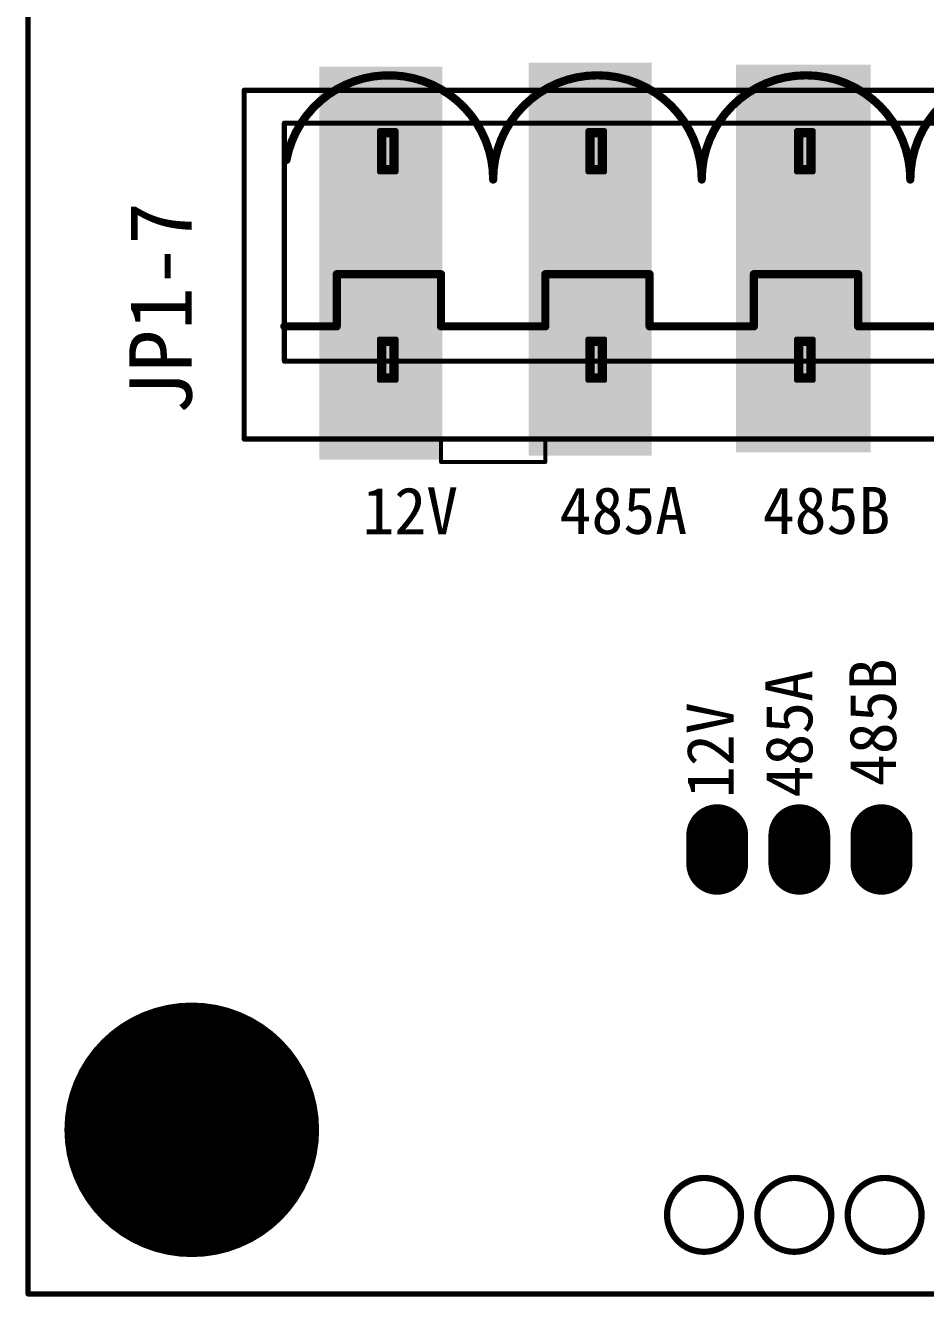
# Model space of a CAD drawing. Header units: inches. Extents: x 32166 to 66782, y 2386 to 7162.
# Drawn here: x 32753.4 to 32972.6, y 3394.3 to 3704.1 of the extents above; entities that cross this region are included whole.
import ezdxf

# ---------------------------------------------------------------- set-up
doc = ezdxf.new("R2010")
doc.units = ezdxf.units.IN
doc.header["$LTSCALE"] = 0.64311
doc.header["$MEASUREMENT"] = 0
for name, color, linetype in [('KEEPOUTLAYER', 6, 'CONTINUOUS'), ('MIDLAYER9', 2, 'CONTINUOUS'), ('MULTILAYER', 9, 'CONTINUOUS'), ('TOPLAYER', 1, 'CONTINUOUS'), ('TOPOVERLAY', 2, 'CONTINUOUS'), ('TOPSOLDER', 216, 'CONTINUOUS')]:
    doc.layers.add(name, color=color, linetype=linetype)
doc.styles.get("Standard").update_dxf_attribs({"font": 'txt', "width": 0.8})

msp = doc.modelspace()

# ---------------------------------------------------------------- linework, layer by layer
at = {"layer": 'KEEPOUTLAYER', "const_width": 1.28}
for points in [[(32754.02, 3394.92), (32754.02, 3894.92)], [(32754.02, 3394.92), (33234.02, 3394.92)]]:
    msp.add_lwpolyline(points, dxfattribs=at)
at = {"layer": 'KEEPOUTLAYER'}
for points, const_width in [([(32927.65, 3414.19, 1), (32909.65, 3414.19, 1)], 1.52), ([(32949.65, 3414.19, 1), (32931.65, 3414.19, 1)], 1.52), ([(32971.65, 3414.19, 1), (32953.65, 3414.19, 1)], 1.52), ([(32909.27, 3414.19, 1), (32910.02, 3414.19, 1)], 0.758), ([(32927.27, 3414.19, 1), (32928.02, 3414.19, 1)], 0.758), ([(32931.27, 3414.19, 1), (32932.02, 3414.19, 1)], 0.758), ([(32949.27, 3414.19, 1), (32950.02, 3414.19, 1)], 0.758), ([(32953.27, 3414.19, 1), (32954.02, 3414.19, 1)], 0.758), ([(32971.27, 3414.19, 1), (32972.02, 3414.19, 1)], 0.758), ([(32753.7, 3394.92, 1), (32754.34, 3394.92, 1)], 0.639), ([(32753.7, 3394.92, 1), (32754.34, 3394.92, 1)], 0.639)]:
    msp.add_lwpolyline(points, format="xyb", close=True, dxfattribs=dict(at, const_width=const_width))
at = {"layer": 'MIDLAYER9', "const_width": 13}
for points in [[(32921.87, 3506.74), (32921.87, 3499.74)], [(32941.87, 3506.74), (32941.87, 3499.74)], [(32961.87, 3506.74), (32961.87, 3499.74)]]:
    msp.add_lwpolyline(points, dxfattribs=at)
at = {"layer": 'MIDLAYER9'}
for points, const_width in [([(32918.62, 3506.74, 1), (32925.12, 3506.74, 1)], 6.5), ([(32938.62, 3506.74, 1), (32945.12, 3506.74, 1)], 6.5), ([(32958.62, 3506.74, 1), (32965.12, 3506.74, 1)], 6.5), ([(32918.62, 3499.74, 1), (32925.12, 3499.74, 1)], 6.5), ([(32938.62, 3499.74, 1), (32945.12, 3499.74, 1)], 6.5), ([(32958.62, 3499.74, 1), (32965.12, 3499.74, 1)], 6.5), ([(32778.89, 3434.92, 1), (32808.89, 3434.92, 1)], 30), ([(32785.08, 3455.48, 1), (32788.08, 3455.48, 1)], 3), ([(32785.08, 3455.48, 1), (32788.08, 3455.48, 1)], 3), ([(32785.08, 3455.48, 1), (32788.08, 3455.48, 1)], 3), ([(32792.87, 3456.9, 1), (32795.87, 3456.9, 1)], 3), ([(32792.87, 3456.9, 1), (32795.87, 3456.9, 1)], 3), ([(32792.87, 3456.9, 1), (32795.87, 3456.9, 1)], 3), ([(32800.67, 3455.58, 1), (32803.67, 3455.58, 1)], 3), ([(32800.67, 3455.58, 1), (32803.67, 3455.58, 1)], 3), ([(32800.67, 3455.58, 1), (32803.67, 3455.58, 1)], 3), ([(32778.24, 3451.48, 1), (32781.24, 3451.48, 1)], 3), ([(32778.24, 3451.48, 1), (32781.24, 3451.48, 1)], 3), ([(32778.24, 3451.48, 1), (32781.24, 3451.48, 1)], 3), ([(32807.56, 3451.66, 1), (32810.56, 3451.66, 1)], 3), ([(32807.56, 3451.66, 1), (32810.56, 3451.66, 1)], 3), ([(32807.56, 3451.66, 1), (32810.56, 3451.66, 1)], 3), ([(32773.19, 3445.39, 1), (32776.19, 3445.39, 1)], 3), ([(32773.19, 3445.39, 1), (32776.19, 3445.39, 1)], 3), ([(32773.19, 3445.39, 1), (32776.19, 3445.39, 1)], 3), ([(32812.68, 3445.62, 1), (32815.68, 3445.62, 1)], 3), ([(32812.68, 3445.62, 1), (32815.68, 3445.62, 1)], 3), ([(32812.68, 3445.62, 1), (32815.68, 3445.62, 1)], 3), ([(32770.53, 3437.93, 1), (32773.53, 3437.93, 1)], 3), ([(32770.53, 3437.93, 1), (32773.53, 3437.93, 1)], 3), ([(32770.53, 3437.93, 1), (32773.53, 3437.93, 1)], 3), ([(32815.43, 3438.2, 1), (32818.43, 3438.2, 1)], 3), ([(32815.43, 3438.2, 1), (32818.43, 3438.2, 1)], 3), ([(32815.43, 3438.2, 1), (32818.43, 3438.2, 1)], 3), ([(32770.57, 3430.01, 1), (32773.57, 3430.01, 1)], 3), ([(32770.57, 3430.01, 1), (32773.57, 3430.01, 1)], 3), ([(32770.57, 3430.01, 1), (32773.57, 3430.01, 1)], 3), ([(32815.48, 3430.28, 1), (32818.48, 3430.28, 1)], 3), ([(32815.48, 3430.28, 1), (32818.48, 3430.28, 1)], 3), ([(32815.48, 3430.28, 1), (32818.48, 3430.28, 1)], 3), ([(32773.33, 3422.59, 1), (32776.33, 3422.59, 1)], 3), ([(32773.33, 3422.59, 1), (32776.33, 3422.59, 1)], 3), ([(32773.33, 3422.59, 1), (32776.33, 3422.59, 1)], 3), ([(32812.82, 3422.82, 1), (32815.82, 3422.82, 1)], 3), ([(32812.82, 3422.82, 1), (32815.82, 3422.82, 1)], 3), ([(32812.82, 3422.82, 1), (32815.82, 3422.82, 1)], 3), ([(32778.45, 3416.55, 1), (32781.45, 3416.55, 1)], 3), ([(32778.45, 3416.55, 1), (32781.45, 3416.55, 1)], 3), ([(32807.76, 3416.73, 1), (32810.76, 3416.73, 1)], 3), ([(32807.76, 3416.73, 1), (32810.76, 3416.73, 1)], 3), ([(32807.76, 3416.73, 1), (32810.76, 3416.73, 1)], 3), ([(32785.33, 3412.63, 1), (32788.33, 3412.63, 1)], 3), ([(32785.33, 3412.63, 1), (32788.33, 3412.63, 1)], 3), ([(32793.14, 3411.3, 1), (32796.14, 3411.3, 1)], 3), ([(32793.14, 3411.3, 1), (32796.14, 3411.3, 1)], 3), ([(32800.93, 3412.73, 1), (32803.93, 3412.73, 1)], 3), ([(32800.93, 3412.73, 1), (32803.93, 3412.73, 1)], 3)]:
    msp.add_lwpolyline(points, format="xyb", close=True, dxfattribs=dict(at, const_width=const_width))
for points in [[(32834.4, 3658.95), (32849.4, 3658.95), (32834.4, 3688.95), (32849.4, 3688.95)], [(32885.2, 3658.95), (32900.2, 3658.95), (32885.2, 3688.95), (32900.2, 3688.95)], [(32936, 3658.95), (32951, 3658.95), (32936, 3688.95), (32951, 3688.95)], [(32834.4, 3608.11), (32849.4, 3608.11), (32834.4, 3638.11), (32849.4, 3638.11)], [(32885.2, 3608.11), (32900.2, 3608.11), (32885.2, 3638.11), (32900.2, 3638.11)], [(32936, 3608.11), (32951, 3608.11), (32936, 3638.11), (32951, 3638.11)]]:
    msp.add_solid(points, dxfattribs=at)
at = {"layer": 'MULTILAYER', "const_width": 13}
for points in [[(32921.87, 3506.74), (32921.87, 3499.74)], [(32941.87, 3506.74), (32941.87, 3499.74)], [(32961.87, 3506.74), (32961.87, 3499.74)]]:
    msp.add_lwpolyline(points, dxfattribs=at)
at = {"layer": 'MULTILAYER'}
for points, const_width in [([(32918.62, 3506.74, 1), (32925.12, 3506.74, 1)], 6.5), ([(32938.62, 3506.74, 1), (32945.12, 3506.74, 1)], 6.5), ([(32958.62, 3506.74, 1), (32965.12, 3506.74, 1)], 6.5), ([(32918.62, 3499.74, 1), (32925.12, 3499.74, 1)], 6.5), ([(32938.62, 3499.74, 1), (32945.12, 3499.74, 1)], 6.5), ([(32958.62, 3499.74, 1), (32965.12, 3499.74, 1)], 6.5), ([(32778.89, 3434.92, 1), (32808.89, 3434.92, 1)], 30), ([(32785.08, 3455.48, 1), (32788.08, 3455.48, 1)], 3), ([(32785.08, 3455.48, 1), (32788.08, 3455.48, 1)], 3), ([(32785.08, 3455.48, 1), (32788.08, 3455.48, 1)], 3), ([(32792.87, 3456.9, 1), (32795.87, 3456.9, 1)], 3), ([(32792.87, 3456.9, 1), (32795.87, 3456.9, 1)], 3), ([(32792.87, 3456.9, 1), (32795.87, 3456.9, 1)], 3), ([(32800.67, 3455.58, 1), (32803.67, 3455.58, 1)], 3), ([(32800.67, 3455.58, 1), (32803.67, 3455.58, 1)], 3), ([(32800.67, 3455.58, 1), (32803.67, 3455.58, 1)], 3), ([(32778.24, 3451.48, 1), (32781.24, 3451.48, 1)], 3), ([(32778.24, 3451.48, 1), (32781.24, 3451.48, 1)], 3), ([(32778.24, 3451.48, 1), (32781.24, 3451.48, 1)], 3), ([(32807.56, 3451.66, 1), (32810.56, 3451.66, 1)], 3), ([(32807.56, 3451.66, 1), (32810.56, 3451.66, 1)], 3), ([(32807.56, 3451.66, 1), (32810.56, 3451.66, 1)], 3), ([(32773.19, 3445.39, 1), (32776.19, 3445.39, 1)], 3), ([(32773.19, 3445.39, 1), (32776.19, 3445.39, 1)], 3), ([(32773.19, 3445.39, 1), (32776.19, 3445.39, 1)], 3), ([(32812.68, 3445.62, 1), (32815.68, 3445.62, 1)], 3), ([(32812.68, 3445.62, 1), (32815.68, 3445.62, 1)], 3), ([(32812.68, 3445.62, 1), (32815.68, 3445.62, 1)], 3), ([(32770.53, 3437.93, 1), (32773.53, 3437.93, 1)], 3), ([(32770.53, 3437.93, 1), (32773.53, 3437.93, 1)], 3), ([(32770.53, 3437.93, 1), (32773.53, 3437.93, 1)], 3), ([(32815.43, 3438.2, 1), (32818.43, 3438.2, 1)], 3), ([(32815.43, 3438.2, 1), (32818.43, 3438.2, 1)], 3), ([(32815.43, 3438.2, 1), (32818.43, 3438.2, 1)], 3), ([(32770.57, 3430.01, 1), (32773.57, 3430.01, 1)], 3), ([(32770.57, 3430.01, 1), (32773.57, 3430.01, 1)], 3), ([(32770.57, 3430.01, 1), (32773.57, 3430.01, 1)], 3), ([(32815.48, 3430.28, 1), (32818.48, 3430.28, 1)], 3), ([(32815.48, 3430.28, 1), (32818.48, 3430.28, 1)], 3), ([(32815.48, 3430.28, 1), (32818.48, 3430.28, 1)], 3), ([(32773.33, 3422.59, 1), (32776.33, 3422.59, 1)], 3), ([(32773.33, 3422.59, 1), (32776.33, 3422.59, 1)], 3), ([(32773.33, 3422.59, 1), (32776.33, 3422.59, 1)], 3), ([(32812.82, 3422.82, 1), (32815.82, 3422.82, 1)], 3), ([(32812.82, 3422.82, 1), (32815.82, 3422.82, 1)], 3), ([(32812.82, 3422.82, 1), (32815.82, 3422.82, 1)], 3), ([(32778.45, 3416.55, 1), (32781.45, 3416.55, 1)], 3), ([(32778.45, 3416.55, 1), (32781.45, 3416.55, 1)], 3), ([(32807.76, 3416.73, 1), (32810.76, 3416.73, 1)], 3), ([(32807.76, 3416.73, 1), (32810.76, 3416.73, 1)], 3), ([(32807.76, 3416.73, 1), (32810.76, 3416.73, 1)], 3), ([(32785.33, 3412.63, 1), (32788.33, 3412.63, 1)], 3), ([(32785.33, 3412.63, 1), (32788.33, 3412.63, 1)], 3), ([(32793.14, 3411.3, 1), (32796.14, 3411.3, 1)], 3), ([(32793.14, 3411.3, 1), (32796.14, 3411.3, 1)], 3), ([(32800.93, 3412.73, 1), (32803.93, 3412.73, 1)], 3), ([(32800.93, 3412.73, 1), (32803.93, 3412.73, 1)], 3)]:
    msp.add_lwpolyline(points, format="xyb", close=True, dxfattribs=dict(at, const_width=const_width))
for points in [[(32834.4, 3658.95), (32849.4, 3658.95), (32834.4, 3688.95), (32849.4, 3688.95)], [(32885.2, 3658.95), (32900.2, 3658.95), (32885.2, 3688.95), (32900.2, 3688.95)], [(32936, 3658.95), (32951, 3658.95), (32936, 3688.95), (32951, 3688.95)], [(32834.4, 3608.11), (32849.4, 3608.11), (32834.4, 3638.11), (32849.4, 3638.11)], [(32885.2, 3608.11), (32900.2, 3608.11), (32885.2, 3638.11), (32900.2, 3638.11)], [(32936, 3608.11), (32951, 3608.11), (32936, 3638.11), (32951, 3638.11)]]:
    msp.add_solid(points, dxfattribs=at)
at = {"layer": 'TOPLAYER', "const_width": 13}
for points in [[(32921.87, 3506.74), (32921.87, 3499.74)], [(32941.87, 3506.74), (32941.87, 3499.74)], [(32961.87, 3506.74), (32961.87, 3499.74)]]:
    msp.add_lwpolyline(points, dxfattribs=at)
at = {"layer": 'TOPLAYER'}
for points, const_width in [([(32918.62, 3506.74, 1), (32925.12, 3506.74, 1)], 6.5), ([(32938.62, 3506.74, 1), (32945.12, 3506.74, 1)], 6.5), ([(32958.62, 3506.74, 1), (32965.12, 3506.74, 1)], 6.5), ([(32918.62, 3499.74, 1), (32925.12, 3499.74, 1)], 6.5), ([(32938.62, 3499.74, 1), (32945.12, 3499.74, 1)], 6.5), ([(32958.62, 3499.74, 1), (32965.12, 3499.74, 1)], 6.5), ([(32778.89, 3434.92, 1), (32808.89, 3434.92, 1)], 30), ([(32785.08, 3455.48, 1), (32788.08, 3455.48, 1)], 3), ([(32785.08, 3455.48, 1), (32788.08, 3455.48, 1)], 3), ([(32785.08, 3455.48, 1), (32788.08, 3455.48, 1)], 3), ([(32792.87, 3456.9, 1), (32795.87, 3456.9, 1)], 3), ([(32792.87, 3456.9, 1), (32795.87, 3456.9, 1)], 3), ([(32792.87, 3456.9, 1), (32795.87, 3456.9, 1)], 3), ([(32800.67, 3455.58, 1), (32803.67, 3455.58, 1)], 3), ([(32800.67, 3455.58, 1), (32803.67, 3455.58, 1)], 3), ([(32800.67, 3455.58, 1), (32803.67, 3455.58, 1)], 3), ([(32778.24, 3451.48, 1), (32781.24, 3451.48, 1)], 3), ([(32778.24, 3451.48, 1), (32781.24, 3451.48, 1)], 3), ([(32778.24, 3451.48, 1), (32781.24, 3451.48, 1)], 3), ([(32807.56, 3451.66, 1), (32810.56, 3451.66, 1)], 3), ([(32807.56, 3451.66, 1), (32810.56, 3451.66, 1)], 3), ([(32807.56, 3451.66, 1), (32810.56, 3451.66, 1)], 3), ([(32773.19, 3445.39, 1), (32776.19, 3445.39, 1)], 3), ([(32773.19, 3445.39, 1), (32776.19, 3445.39, 1)], 3), ([(32773.19, 3445.39, 1), (32776.19, 3445.39, 1)], 3), ([(32812.68, 3445.62, 1), (32815.68, 3445.62, 1)], 3), ([(32812.68, 3445.62, 1), (32815.68, 3445.62, 1)], 3), ([(32812.68, 3445.62, 1), (32815.68, 3445.62, 1)], 3), ([(32770.53, 3437.93, 1), (32773.53, 3437.93, 1)], 3), ([(32770.53, 3437.93, 1), (32773.53, 3437.93, 1)], 3), ([(32770.53, 3437.93, 1), (32773.53, 3437.93, 1)], 3), ([(32815.43, 3438.2, 1), (32818.43, 3438.2, 1)], 3), ([(32815.43, 3438.2, 1), (32818.43, 3438.2, 1)], 3), ([(32815.43, 3438.2, 1), (32818.43, 3438.2, 1)], 3), ([(32770.57, 3430.01, 1), (32773.57, 3430.01, 1)], 3), ([(32770.57, 3430.01, 1), (32773.57, 3430.01, 1)], 3), ([(32770.57, 3430.01, 1), (32773.57, 3430.01, 1)], 3), ([(32815.48, 3430.28, 1), (32818.48, 3430.28, 1)], 3), ([(32815.48, 3430.28, 1), (32818.48, 3430.28, 1)], 3), ([(32815.48, 3430.28, 1), (32818.48, 3430.28, 1)], 3), ([(32773.33, 3422.59, 1), (32776.33, 3422.59, 1)], 3), ([(32773.33, 3422.59, 1), (32776.33, 3422.59, 1)], 3), ([(32773.33, 3422.59, 1), (32776.33, 3422.59, 1)], 3), ([(32812.82, 3422.82, 1), (32815.82, 3422.82, 1)], 3), ([(32812.82, 3422.82, 1), (32815.82, 3422.82, 1)], 3), ([(32812.82, 3422.82, 1), (32815.82, 3422.82, 1)], 3), ([(32778.45, 3416.55, 1), (32781.45, 3416.55, 1)], 3), ([(32778.45, 3416.55, 1), (32781.45, 3416.55, 1)], 3), ([(32807.76, 3416.73, 1), (32810.76, 3416.73, 1)], 3), ([(32807.76, 3416.73, 1), (32810.76, 3416.73, 1)], 3), ([(32807.76, 3416.73, 1), (32810.76, 3416.73, 1)], 3), ([(32785.33, 3412.63, 1), (32788.33, 3412.63, 1)], 3), ([(32785.33, 3412.63, 1), (32788.33, 3412.63, 1)], 3), ([(32793.14, 3411.3, 1), (32796.14, 3411.3, 1)], 3), ([(32793.14, 3411.3, 1), (32796.14, 3411.3, 1)], 3), ([(32800.93, 3412.73, 1), (32803.93, 3412.73, 1)], 3), ([(32800.93, 3412.73, 1), (32803.93, 3412.73, 1)], 3)]:
    msp.add_lwpolyline(points, format="xyb", close=True, dxfattribs=dict(at, const_width=const_width))
for points in [[(32824.93, 3598.25), (32854.91, 3598.25), (32824.93, 3694.01), (32854.91, 3694.01)], [(32875.93, 3599.25), (32905.91, 3599.25), (32875.93, 3695.01), (32905.91, 3695.01)], [(32926.48, 3600.02), (32959.25, 3600.02), (32926.48, 3694.5), (32959.25, 3694.5)], [(32834.4, 3658.95), (32849.4, 3658.95), (32834.4, 3688.95), (32849.4, 3688.95)], [(32885.2, 3658.95), (32900.2, 3658.95), (32885.2, 3688.95), (32900.2, 3688.95)], [(32936, 3658.95), (32951, 3658.95), (32936, 3688.95), (32951, 3688.95)], [(32834.4, 3608.11), (32849.4, 3608.11), (32834.4, 3638.11), (32849.4, 3638.11)], [(32885.2, 3608.11), (32900.2, 3608.11), (32885.2, 3638.11), (32900.2, 3638.11)], [(32936, 3608.11), (32951, 3608.11), (32936, 3638.11), (32951, 3638.11)]]:
    msp.add_solid(points, dxfattribs=at)
at = {"layer": 'TOPOVERLAY'}
for points, const_width in [([(32816.95, 3671.3, -0.909787), (32867.3, 3666.53)], 2), ([(32867.3, 3666.53, -1), (32918.1, 3666.53)], 2), ([(32918.1, 3666.53, -1), (32968.9, 3666.53)], 2), ([(32968.9, 3666.53, -1), (33019.7, 3666.53)], 2), ([(32795.62, 3456.21, -0.414214), (32792.62, 3453.21)], 1.28), ([(32795.62, 3456.21, -0.414214), (32792.62, 3453.21)], 1.28)]:
    msp.add_lwpolyline(points, format="xyb", dxfattribs=dict(at, const_width=const_width))
for points, const_width in [([(32806.66, 3603.27), (32806.66, 3688.27)], 1.27), ([(32806.66, 3688.27), (33181.46, 3688.27)], 1.27), ([(32816.46, 3622.27), (32816.46, 3680.27)], 1.27), ([(32816.46, 3680.27), (33171.66, 3680.27)], 1.27), ([(32839.62, 3678.42), (32843.62, 3678.42)], 1.28), ([(32839.62, 3678.42), (32840.62, 3677.42)], 1.28), ([(32839.62, 3668.42), (32839.62, 3678.42)], 1.28), ([(32840.62, 3677.42), (32842.62, 3677.42)], 1.28), ([(32840.62, 3669.42), (32840.62, 3677.42)], 1.28), ([(32842.62, 3677.42), (32843.62, 3678.42)], 1.28), ([(32842.62, 3669.42), (32842.62, 3677.42)], 1.28), ([(32843.62, 3668.42), (32843.62, 3678.42)], 1.28), ([(32890.42, 3678.42), (32894.42, 3678.42)], 1.28), ([(32890.42, 3678.42), (32891.42, 3677.42)], 1.28), ([(32890.42, 3668.42), (32890.42, 3678.42)], 1.28), ([(32891.42, 3677.42), (32893.42, 3677.42)], 1.28), ([(32891.42, 3669.42), (32891.42, 3677.42)], 1.28), ([(32893.42, 3677.42), (32894.42, 3678.42)], 1.28), ([(32893.42, 3669.42), (32893.42, 3677.42)], 1.28), ([(32894.42, 3668.42), (32894.42, 3678.42)], 1.28), ([(32941.22, 3678.42), (32945.22, 3678.42)], 1.28), ([(32941.22, 3678.42), (32942.22, 3677.42)], 1.28), ([(32941.22, 3668.42), (32941.22, 3678.42)], 1.28), ([(32942.22, 3677.42), (32944.22, 3677.42)], 1.28), ([(32942.22, 3669.42), (32942.22, 3677.42)], 1.28), ([(32944.22, 3677.42), (32945.22, 3678.42)], 1.28), ([(32944.22, 3669.42), (32944.22, 3677.42)], 1.28), ([(32945.22, 3668.42), (32945.22, 3678.42)], 1.28), ([(32839.62, 3668.42), (32840.62, 3669.42)], 1.28), ([(32839.62, 3668.42), (32843.62, 3668.42)], 1.28), ([(32840.62, 3669.42), (32842.62, 3669.42)], 1.28), ([(32842.62, 3669.42), (32843.62, 3668.42)], 1.28), ([(32890.42, 3668.42), (32891.42, 3669.42)], 1.28), ([(32890.42, 3668.42), (32894.42, 3668.42)], 1.28), ([(32891.42, 3669.42), (32893.42, 3669.42)], 1.28), ([(32893.42, 3669.42), (32894.42, 3668.42)], 1.28), ([(32941.22, 3668.42), (32942.22, 3669.42)], 1.28), ([(32941.22, 3668.42), (32945.22, 3668.42)], 1.28), ([(32942.22, 3669.42), (32944.22, 3669.42)], 1.28), ([(32944.22, 3669.42), (32945.22, 3668.42)], 1.28), ([(32829.2, 3630.75), (32829.2, 3643.45)], 2), ([(32829.2, 3643.45), (32854.6, 3643.45)], 2), ([(32854.6, 3630.75), (32854.6, 3643.45)], 2), ([(32880, 3630.75), (32880, 3643.45)], 2), ([(32880, 3643.45), (32905.4, 3643.45)], 2), ([(32905.4, 3630.75), (32905.4, 3643.45)], 2), ([(32930.8, 3630.75), (32930.8, 3643.45)], 2), ([(32930.8, 3643.45), (32956.2, 3643.45)], 2), ([(32956.2, 3630.75), (32956.2, 3643.45)], 2), ([(32816.46, 3630.75), (32829.2, 3630.75)], 2), ([(32854.6, 3630.75), (32880, 3630.75)], 2), ([(32905.4, 3630.75), (32930.8, 3630.75)], 2), ([(32956.2, 3630.75), (32981.6, 3630.75)], 2), ([(32839.62, 3627.62), (32843.62, 3627.62)], 1.28), ([(32839.62, 3627.62), (32840.62, 3626.62)], 1.28), ([(32839.62, 3617.62), (32839.62, 3627.62)], 1.28), ([(32842.62, 3626.62), (32843.62, 3627.62)], 1.28), ([(32843.62, 3617.62), (32843.62, 3627.62)], 1.28), ([(32890.42, 3627.62), (32894.42, 3627.62)], 1.28), ([(32890.42, 3627.62), (32891.42, 3626.62)], 1.28), ([(32890.42, 3617.62), (32890.42, 3627.62)], 1.28), ([(32893.42, 3626.62), (32894.42, 3627.62)], 1.28), ([(32894.42, 3617.62), (32894.42, 3627.62)], 1.28), ([(32941.22, 3627.62), (32945.22, 3627.62)], 1.28), ([(32941.22, 3627.62), (32942.22, 3626.62)], 1.28), ([(32941.22, 3617.62), (32941.22, 3627.62)], 1.28), ([(32944.22, 3626.62), (32945.22, 3627.62)], 1.28), ([(32945.22, 3617.62), (32945.22, 3627.62)], 1.28), ([(32840.62, 3626.62), (32842.62, 3626.62)], 1.28), ([(32840.62, 3618.62), (32840.62, 3626.62)], 1.28), ([(32842.62, 3618.62), (32842.62, 3626.62)], 1.28), ([(32891.42, 3626.62), (32893.42, 3626.62)], 1.28), ([(32891.42, 3618.62), (32891.42, 3626.62)], 1.28), ([(32893.42, 3618.62), (32893.42, 3626.62)], 1.28), ([(32942.22, 3626.62), (32944.22, 3626.62)], 1.28), ([(32942.22, 3618.62), (32942.22, 3626.62)], 1.28), ([(32944.22, 3618.62), (32944.22, 3626.62)], 1.28), ([(32816.46, 3622.27), (33171.66, 3622.27)], 1.27), ([(32839.62, 3617.62), (32840.62, 3618.62)], 1.28), ([(32840.62, 3618.62), (32842.62, 3618.62)], 1.28), ([(32842.62, 3618.62), (32843.62, 3617.62)], 1.28), ([(32890.42, 3617.62), (32891.42, 3618.62)], 1.28), ([(32891.42, 3618.62), (32893.42, 3618.62)], 1.28), ([(32893.42, 3618.62), (32894.42, 3617.62)], 1.28), ([(32941.22, 3617.62), (32942.22, 3618.62)], 1.28), ([(32942.22, 3618.62), (32944.22, 3618.62)], 1.28), ([(32944.22, 3618.62), (32945.22, 3617.62)], 1.28), ([(32839.62, 3617.62), (32843.62, 3617.62)], 1.28), ([(32890.42, 3617.62), (32894.42, 3617.62)], 1.28), ([(32941.22, 3617.62), (32945.22, 3617.62)], 1.28), ([(32806.66, 3603.27), (33181.46, 3603.27)], 1.27), ([(32854.6, 3597.71), (32854.6, 3603.27)], 1), ([(32880, 3597.71), (32880, 3603.27)], 1), ([(32854.6, 3597.71), (32880, 3597.71)], 1)]:
    msp.add_lwpolyline(points, dxfattribs=dict(at, const_width=const_width))
for points, const_width in [([(32806.98, 3688.27, 1), (32806.35, 3688.27, 1)], 0.636), ([(32806.98, 3688.27, 1), (32806.35, 3688.27, 1)], 0.636), ([(32816.78, 3680.27, 1), (32816.15, 3680.27, 1)], 0.636), ([(32816.78, 3680.27, 1), (32816.15, 3680.27, 1)], 0.636), ([(32839.3, 3678.42, 1), (32839.94, 3678.42, 1)], 0.639), ([(32839.3, 3678.42, 1), (32839.94, 3678.42, 1)], 0.639), ([(32839.3, 3678.42, 1), (32839.94, 3678.42, 1)], 0.639), ([(32840.3, 3677.42, 1), (32840.94, 3677.42, 1)], 0.639), ([(32840.3, 3677.42, 1), (32840.94, 3677.42, 1)], 0.639), ([(32840.3, 3677.42, 1), (32840.94, 3677.42, 1)], 0.639), ([(32842.3, 3677.42, 1), (32842.94, 3677.42, 1)], 0.639), ([(32842.3, 3677.42, 1), (32842.94, 3677.42, 1)], 0.639), ([(32842.3, 3677.42, 1), (32842.94, 3677.42, 1)], 0.639), ([(32843.3, 3678.42, 1), (32843.94, 3678.42, 1)], 0.639), ([(32843.3, 3678.42, 1), (32843.94, 3678.42, 1)], 0.639), ([(32843.3, 3678.42, 1), (32843.94, 3678.42, 1)], 0.639), ([(32890.1, 3678.42, 1), (32890.74, 3678.42, 1)], 0.639), ([(32890.1, 3678.42, 1), (32890.74, 3678.42, 1)], 0.639), ([(32890.1, 3678.42, 1), (32890.74, 3678.42, 1)], 0.639), ([(32891.1, 3677.42, 1), (32891.74, 3677.42, 1)], 0.639), ([(32891.1, 3677.42, 1), (32891.74, 3677.42, 1)], 0.639), ([(32891.1, 3677.42, 1), (32891.74, 3677.42, 1)], 0.639), ([(32893.1, 3677.42, 1), (32893.74, 3677.42, 1)], 0.639), ([(32893.1, 3677.42, 1), (32893.74, 3677.42, 1)], 0.639), ([(32893.1, 3677.42, 1), (32893.74, 3677.42, 1)], 0.639), ([(32894.1, 3678.42, 1), (32894.74, 3678.42, 1)], 0.639), ([(32894.1, 3678.42, 1), (32894.74, 3678.42, 1)], 0.639), ([(32894.1, 3678.42, 1), (32894.74, 3678.42, 1)], 0.639), ([(32940.9, 3678.42, 1), (32941.54, 3678.42, 1)], 0.639), ([(32940.9, 3678.42, 1), (32941.54, 3678.42, 1)], 0.639), ([(32940.9, 3678.42, 1), (32941.54, 3678.42, 1)], 0.639), ([(32941.9, 3677.42, 1), (32942.54, 3677.42, 1)], 0.639), ([(32941.9, 3677.42, 1), (32942.54, 3677.42, 1)], 0.639), ([(32941.9, 3677.42, 1), (32942.54, 3677.42, 1)], 0.639), ([(32943.9, 3677.42, 1), (32944.54, 3677.42, 1)], 0.639), ([(32943.9, 3677.42, 1), (32944.54, 3677.42, 1)], 0.639), ([(32943.9, 3677.42, 1), (32944.54, 3677.42, 1)], 0.639), ([(32944.9, 3678.42, 1), (32945.54, 3678.42, 1)], 0.639), ([(32944.9, 3678.42, 1), (32945.54, 3678.42, 1)], 0.639), ([(32944.9, 3678.42, 1), (32945.54, 3678.42, 1)], 0.639), ([(32817.45, 3671.3, 1), (32816.45, 3671.3, 1)], 1), ([(32839.3, 3668.42, 1), (32839.94, 3668.42, 1)], 0.639), ([(32839.3, 3668.42, 1), (32839.94, 3668.42, 1)], 0.639), ([(32839.3, 3668.42, 1), (32839.94, 3668.42, 1)], 0.639), ([(32840.3, 3669.42, 1), (32840.94, 3669.42, 1)], 0.639), ([(32840.3, 3669.42, 1), (32840.94, 3669.42, 1)], 0.639), ([(32840.3, 3669.42, 1), (32840.94, 3669.42, 1)], 0.639), ([(32842.3, 3669.42, 1), (32842.94, 3669.42, 1)], 0.639), ([(32842.3, 3669.42, 1), (32842.94, 3669.42, 1)], 0.639), ([(32842.3, 3669.42, 1), (32842.94, 3669.42, 1)], 0.639), ([(32843.3, 3668.42, 1), (32843.94, 3668.42, 1)], 0.639), ([(32843.3, 3668.42, 1), (32843.94, 3668.42, 1)], 0.639), ([(32843.3, 3668.42, 1), (32843.94, 3668.42, 1)], 0.639), ([(32890.1, 3668.42, 1), (32890.74, 3668.42, 1)], 0.639), ([(32890.1, 3668.42, 1), (32890.74, 3668.42, 1)], 0.639), ([(32890.1, 3668.42, 1), (32890.74, 3668.42, 1)], 0.639), ([(32891.1, 3669.42, 1), (32891.74, 3669.42, 1)], 0.639), ([(32891.1, 3669.42, 1), (32891.74, 3669.42, 1)], 0.639), ([(32891.1, 3669.42, 1), (32891.74, 3669.42, 1)], 0.639), ([(32893.1, 3669.42, 1), (32893.74, 3669.42, 1)], 0.639), ([(32893.1, 3669.42, 1), (32893.74, 3669.42, 1)], 0.639), ([(32893.1, 3669.42, 1), (32893.74, 3669.42, 1)], 0.639), ([(32894.1, 3668.42, 1), (32894.74, 3668.42, 1)], 0.639), ([(32894.1, 3668.42, 1), (32894.74, 3668.42, 1)], 0.639), ([(32894.1, 3668.42, 1), (32894.74, 3668.42, 1)], 0.639), ([(32940.9, 3668.42, 1), (32941.54, 3668.42, 1)], 0.639), ([(32940.9, 3668.42, 1), (32941.54, 3668.42, 1)], 0.639), ([(32940.9, 3668.42, 1), (32941.54, 3668.42, 1)], 0.639), ([(32941.9, 3669.42, 1), (32942.54, 3669.42, 1)], 0.639), ([(32941.9, 3669.42, 1), (32942.54, 3669.42, 1)], 0.639), ([(32941.9, 3669.42, 1), (32942.54, 3669.42, 1)], 0.639), ([(32943.9, 3669.42, 1), (32944.54, 3669.42, 1)], 0.639), ([(32943.9, 3669.42, 1), (32944.54, 3669.42, 1)], 0.639), ([(32943.9, 3669.42, 1), (32944.54, 3669.42, 1)], 0.639), ([(32944.9, 3668.42, 1), (32945.54, 3668.42, 1)], 0.639), ([(32944.9, 3668.42, 1), (32945.54, 3668.42, 1)], 0.639), ([(32944.9, 3668.42, 1), (32945.54, 3668.42, 1)], 0.639), ([(32867.8, 3666.53, 1), (32866.8, 3666.53, 1)], 1), ([(32867.8, 3666.53, 1), (32866.8, 3666.53, 1)], 1), ([(32918.6, 3666.53, 1), (32917.6, 3666.53, 1)], 1), ([(32918.6, 3666.53, 1), (32917.6, 3666.53, 1)], 1), ([(32969.4, 3666.53, 1), (32968.4, 3666.53, 1)], 1), ([(32969.4, 3666.53, 1), (32968.4, 3666.53, 1)], 1), ([(32829.7, 3643.45, 1), (32828.7, 3643.45, 1)], 1), ([(32829.7, 3643.45, 1), (32828.7, 3643.45, 1)], 1), ([(32855.1, 3643.45, 1), (32854.1, 3643.45, 1)], 1), ([(32855.1, 3643.45, 1), (32854.1, 3643.45, 1)], 1), ([(32880.5, 3643.45, 1), (32879.5, 3643.45, 1)], 1), ([(32880.5, 3643.45, 1), (32879.5, 3643.45, 1)], 1), ([(32905.9, 3643.45, 1), (32904.9, 3643.45, 1)], 1), ([(32905.9, 3643.45, 1), (32904.9, 3643.45, 1)], 1), ([(32931.3, 3643.45, 1), (32930.3, 3643.45, 1)], 1), ([(32931.3, 3643.45, 1), (32930.3, 3643.45, 1)], 1), ([(32956.7, 3643.45, 1), (32955.7, 3643.45, 1)], 1), ([(32956.7, 3643.45, 1), (32955.7, 3643.45, 1)], 1), ([(32816.96, 3630.75, 1), (32815.96, 3630.75, 1)], 1), ([(32829.7, 3630.75, 1), (32828.7, 3630.75, 1)], 1), ([(32829.7, 3630.75, 1), (32828.7, 3630.75, 1)], 1), ([(32855.1, 3630.75, 1), (32854.1, 3630.75, 1)], 1), ([(32855.1, 3630.75, 1), (32854.1, 3630.75, 1)], 1), ([(32880.5, 3630.75, 1), (32879.5, 3630.75, 1)], 1), ([(32880.5, 3630.75, 1), (32879.5, 3630.75, 1)], 1), ([(32905.9, 3630.75, 1), (32904.9, 3630.75, 1)], 1), ([(32905.9, 3630.75, 1), (32904.9, 3630.75, 1)], 1), ([(32931.3, 3630.75, 1), (32930.3, 3630.75, 1)], 1), ([(32931.3, 3630.75, 1), (32930.3, 3630.75, 1)], 1), ([(32956.7, 3630.75, 1), (32955.7, 3630.75, 1)], 1), ([(32956.7, 3630.75, 1), (32955.7, 3630.75, 1)], 1), ([(32839.3, 3627.62, 1), (32839.94, 3627.62, 1)], 0.639), ([(32839.3, 3627.62, 1), (32839.94, 3627.62, 1)], 0.639), ([(32839.3, 3627.62, 1), (32839.94, 3627.62, 1)], 0.639), ([(32843.3, 3627.62, 1), (32843.94, 3627.62, 1)], 0.639), ([(32843.3, 3627.62, 1), (32843.94, 3627.62, 1)], 0.639), ([(32843.3, 3627.62, 1), (32843.94, 3627.62, 1)], 0.639), ([(32890.1, 3627.62, 1), (32890.74, 3627.62, 1)], 0.639), ([(32890.1, 3627.62, 1), (32890.74, 3627.62, 1)], 0.639), ([(32890.1, 3627.62, 1), (32890.74, 3627.62, 1)], 0.639), ([(32894.1, 3627.62, 1), (32894.74, 3627.62, 1)], 0.639), ([(32894.1, 3627.62, 1), (32894.74, 3627.62, 1)], 0.639), ([(32894.1, 3627.62, 1), (32894.74, 3627.62, 1)], 0.639), ([(32940.9, 3627.62, 1), (32941.54, 3627.62, 1)], 0.639), ([(32940.9, 3627.62, 1), (32941.54, 3627.62, 1)], 0.639), ([(32940.9, 3627.62, 1), (32941.54, 3627.62, 1)], 0.639), ([(32944.9, 3627.62, 1), (32945.54, 3627.62, 1)], 0.639), ([(32944.9, 3627.62, 1), (32945.54, 3627.62, 1)], 0.639), ([(32944.9, 3627.62, 1), (32945.54, 3627.62, 1)], 0.639), ([(32840.3, 3626.62, 1), (32840.94, 3626.62, 1)], 0.639), ([(32840.3, 3626.62, 1), (32840.94, 3626.62, 1)], 0.639), ([(32840.3, 3626.62, 1), (32840.94, 3626.62, 1)], 0.639), ([(32842.3, 3626.62, 1), (32842.94, 3626.62, 1)], 0.639), ([(32842.3, 3626.62, 1), (32842.94, 3626.62, 1)], 0.639), ([(32842.3, 3626.62, 1), (32842.94, 3626.62, 1)], 0.639), ([(32891.1, 3626.62, 1), (32891.74, 3626.62, 1)], 0.639), ([(32891.1, 3626.62, 1), (32891.74, 3626.62, 1)], 0.639), ([(32891.1, 3626.62, 1), (32891.74, 3626.62, 1)], 0.639), ([(32893.1, 3626.62, 1), (32893.74, 3626.62, 1)], 0.639), ([(32893.1, 3626.62, 1), (32893.74, 3626.62, 1)], 0.639), ([(32893.1, 3626.62, 1), (32893.74, 3626.62, 1)], 0.639), ([(32941.9, 3626.62, 1), (32942.54, 3626.62, 1)], 0.639), ([(32941.9, 3626.62, 1), (32942.54, 3626.62, 1)], 0.639), ([(32941.9, 3626.62, 1), (32942.54, 3626.62, 1)], 0.639), ([(32943.9, 3626.62, 1), (32944.54, 3626.62, 1)], 0.639), ([(32943.9, 3626.62, 1), (32944.54, 3626.62, 1)], 0.639), ([(32943.9, 3626.62, 1), (32944.54, 3626.62, 1)], 0.639), ([(32816.78, 3622.27, 1), (32816.15, 3622.27, 1)], 0.636), ([(32816.78, 3622.27, 1), (32816.15, 3622.27, 1)], 0.636), ([(32840.3, 3618.62, 1), (32840.94, 3618.62, 1)], 0.639), ([(32840.3, 3618.62, 1), (32840.94, 3618.62, 1)], 0.639), ([(32840.3, 3618.62, 1), (32840.94, 3618.62, 1)], 0.639), ([(32842.3, 3618.62, 1), (32842.94, 3618.62, 1)], 0.639), ([(32842.3, 3618.62, 1), (32842.94, 3618.62, 1)], 0.639), ([(32842.3, 3618.62, 1), (32842.94, 3618.62, 1)], 0.639), ([(32891.1, 3618.62, 1), (32891.74, 3618.62, 1)], 0.639), ([(32891.1, 3618.62, 1), (32891.74, 3618.62, 1)], 0.639), ([(32891.1, 3618.62, 1), (32891.74, 3618.62, 1)], 0.639), ([(32893.1, 3618.62, 1), (32893.74, 3618.62, 1)], 0.639), ([(32893.1, 3618.62, 1), (32893.74, 3618.62, 1)], 0.639), ([(32893.1, 3618.62, 1), (32893.74, 3618.62, 1)], 0.639), ([(32941.9, 3618.62, 1), (32942.54, 3618.62, 1)], 0.639), ([(32941.9, 3618.62, 1), (32942.54, 3618.62, 1)], 0.639), ([(32941.9, 3618.62, 1), (32942.54, 3618.62, 1)], 0.639), ([(32943.9, 3618.62, 1), (32944.54, 3618.62, 1)], 0.639), ([(32943.9, 3618.62, 1), (32944.54, 3618.62, 1)], 0.639), ([(32943.9, 3618.62, 1), (32944.54, 3618.62, 1)], 0.639), ([(32839.3, 3617.62, 1), (32839.94, 3617.62, 1)], 0.639), ([(32839.3, 3617.62, 1), (32839.94, 3617.62, 1)], 0.639), ([(32839.3, 3617.62, 1), (32839.94, 3617.62, 1)], 0.639), ([(32843.3, 3617.62, 1), (32843.94, 3617.62, 1)], 0.639), ([(32843.3, 3617.62, 1), (32843.94, 3617.62, 1)], 0.639), ([(32843.3, 3617.62, 1), (32843.94, 3617.62, 1)], 0.639), ([(32890.1, 3617.62, 1), (32890.74, 3617.62, 1)], 0.639), ([(32890.1, 3617.62, 1), (32890.74, 3617.62, 1)], 0.639), ([(32890.1, 3617.62, 1), (32890.74, 3617.62, 1)], 0.639), ([(32894.1, 3617.62, 1), (32894.74, 3617.62, 1)], 0.639), ([(32894.1, 3617.62, 1), (32894.74, 3617.62, 1)], 0.639), ([(32894.1, 3617.62, 1), (32894.74, 3617.62, 1)], 0.639), ([(32940.9, 3617.62, 1), (32941.54, 3617.62, 1)], 0.639), ([(32940.9, 3617.62, 1), (32941.54, 3617.62, 1)], 0.639), ([(32940.9, 3617.62, 1), (32941.54, 3617.62, 1)], 0.639), ([(32944.9, 3617.62, 1), (32945.54, 3617.62, 1)], 0.639), ([(32944.9, 3617.62, 1), (32945.54, 3617.62, 1)], 0.639), ([(32944.9, 3617.62, 1), (32945.54, 3617.62, 1)], 0.639), ([(32806.98, 3603.27, 1), (32806.35, 3603.27, 1)], 0.636), ([(32806.98, 3603.27, 1), (32806.35, 3603.27, 1)], 0.636), ([(32854.85, 3603.27, 1), (32854.35, 3603.27, 1)], 0.5), ([(32880.25, 3603.27, 1), (32879.75, 3603.27, 1)], 0.5), ([(32854.85, 3597.71, 1), (32854.35, 3597.71, 1)], 0.5), ([(32854.85, 3597.71, 1), (32854.35, 3597.71, 1)], 0.5), ([(32880.25, 3597.71, 1), (32879.75, 3597.71, 1)], 0.5), ([(32880.25, 3597.71, 1), (32879.75, 3597.71, 1)], 0.5), ([(32795.3, 3456.21, 1), (32795.94, 3456.21, 1)], 0.638), ([(32795.3, 3456.21, 1), (32795.94, 3456.21, 1)], 0.638), ([(32792.3, 3453.21, 1), (32792.94, 3453.21, 1)], 0.638), ([(32792.3, 3453.21, 1), (32792.94, 3453.21, 1)], 0.638)]:
    msp.add_lwpolyline(points, format="xyb", close=True, dxfattribs=dict(at, const_width=const_width))
at = {"layer": 'TOPSOLDER', "const_width": 15.03}
for points in [[(32921.87, 3506.74), (32921.87, 3499.74)], [(32941.87, 3506.74), (32941.87, 3499.74)], [(32961.87, 3506.74), (32961.87, 3499.74)]]:
    msp.add_lwpolyline(points, dxfattribs=at)
at = {"layer": 'TOPSOLDER'}
for points, const_width in [([(32918.11, 3506.74, 1), (32925.63, 3506.74, 1)], 7.52), ([(32938.11, 3506.74, 1), (32945.63, 3506.74, 1)], 7.52), ([(32958.11, 3506.74, 1), (32965.63, 3506.74, 1)], 7.52), ([(32918.11, 3499.74, 1), (32925.63, 3499.74, 1)], 7.52), ([(32938.11, 3499.74, 1), (32945.63, 3499.74, 1)], 7.52), ([(32958.11, 3499.74, 1), (32965.63, 3499.74, 1)], 7.52), ([(32778.38, 3434.92, 1), (32809.4, 3434.92, 1)], 31.02), ([(32792.36, 3456.9, 1), (32796.38, 3456.9, 1)], 4.02), ([(32792.36, 3456.9, 1), (32796.38, 3456.9, 1)], 4.02), ([(32792.36, 3456.9, 1), (32796.38, 3456.9, 1)], 4.02), ([(32784.57, 3455.48, 1), (32788.59, 3455.48, 1)], 4.02), ([(32784.57, 3455.48, 1), (32788.59, 3455.48, 1)], 4.02), ([(32784.57, 3455.48, 1), (32788.59, 3455.48, 1)], 4.02), ([(32800.17, 3455.58, 1), (32804.18, 3455.58, 1)], 4.02), ([(32800.17, 3455.58, 1), (32804.18, 3455.58, 1)], 4.02), ([(32800.17, 3455.58, 1), (32804.18, 3455.58, 1)], 4.02), ([(32777.74, 3451.48, 1), (32781.75, 3451.48, 1)], 4.02), ([(32777.74, 3451.48, 1), (32781.75, 3451.48, 1)], 4.02), ([(32777.74, 3451.48, 1), (32781.75, 3451.48, 1)], 4.02), ([(32807.05, 3451.66, 1), (32811.06, 3451.66, 1)], 4.02), ([(32807.05, 3451.66, 1), (32811.06, 3451.66, 1)], 4.02), ([(32807.05, 3451.66, 1), (32811.06, 3451.66, 1)], 4.02), ([(32772.68, 3445.39, 1), (32776.7, 3445.39, 1)], 4.02), ([(32772.68, 3445.39, 1), (32776.7, 3445.39, 1)], 4.02), ([(32772.68, 3445.39, 1), (32776.7, 3445.39, 1)], 4.02), ([(32812.17, 3445.62, 1), (32816.19, 3445.62, 1)], 4.02), ([(32812.17, 3445.62, 1), (32816.19, 3445.62, 1)], 4.02), ([(32812.17, 3445.62, 1), (32816.19, 3445.62, 1)], 4.02), ([(32814.93, 3438.2, 1), (32818.94, 3438.2, 1)], 4.02), ([(32814.93, 3438.2, 1), (32818.94, 3438.2, 1)], 4.02), ([(32814.93, 3438.2, 1), (32818.94, 3438.2, 1)], 4.02), ([(32770.02, 3437.93, 1), (32774.03, 3437.93, 1)], 4.02), ([(32770.02, 3437.93, 1), (32774.03, 3437.93, 1)], 4.02), ([(32770.02, 3437.93, 1), (32774.03, 3437.93, 1)], 4.02), ([(32770.07, 3430.01, 1), (32774.08, 3430.01, 1)], 4.02), ([(32770.07, 3430.01, 1), (32774.08, 3430.01, 1)], 4.02), ([(32770.07, 3430.01, 1), (32774.08, 3430.01, 1)], 4.02), ([(32814.97, 3430.28, 1), (32818.99, 3430.28, 1)], 4.02), ([(32814.97, 3430.28, 1), (32818.99, 3430.28, 1)], 4.02), ([(32814.97, 3430.28, 1), (32818.99, 3430.28, 1)], 4.02), ([(32772.82, 3422.59, 1), (32776.84, 3422.59, 1)], 4.02), ([(32772.82, 3422.59, 1), (32776.84, 3422.59, 1)], 4.02), ([(32772.82, 3422.59, 1), (32776.84, 3422.59, 1)], 4.02), ([(32812.31, 3422.82, 1), (32816.33, 3422.82, 1)], 4.02), ([(32812.31, 3422.82, 1), (32816.33, 3422.82, 1)], 4.02), ([(32812.31, 3422.82, 1), (32816.33, 3422.82, 1)], 4.02), ([(32777.95, 3416.55, 1), (32781.96, 3416.55, 1)], 4.02), ([(32777.95, 3416.55, 1), (32781.96, 3416.55, 1)], 4.02), ([(32807.26, 3416.73, 1), (32811.27, 3416.73, 1)], 4.02), ([(32807.26, 3416.73, 1), (32811.27, 3416.73, 1)], 4.02), ([(32807.26, 3416.73, 1), (32811.27, 3416.73, 1)], 4.02), ([(32784.83, 3412.63, 1), (32788.84, 3412.63, 1)], 4.02), ([(32784.83, 3412.63, 1), (32788.84, 3412.63, 1)], 4.02), ([(32792.63, 3411.3, 1), (32796.65, 3411.3, 1)], 4.02), ([(32792.63, 3411.3, 1), (32796.65, 3411.3, 1)], 4.02), ([(32800.42, 3412.73, 1), (32804.44, 3412.73, 1)], 4.02), ([(32800.42, 3412.73, 1), (32804.44, 3412.73, 1)], 4.02)]:
    msp.add_lwpolyline(points, format="xyb", close=True, dxfattribs=dict(at, const_width=const_width))
for points in [[(32833.38, 3657.93), (32850.41, 3657.93), (32833.38, 3689.96), (32850.41, 3689.96)], [(32884.18, 3657.93), (32901.21, 3657.93), (32884.18, 3689.96), (32901.21, 3689.96)], [(32934.98, 3657.93), (32952.01, 3657.93), (32934.98, 3689.96), (32952.01, 3689.96)], [(32833.38, 3607.1), (32850.41, 3607.1), (32833.38, 3639.13), (32850.41, 3639.13)], [(32884.18, 3607.1), (32901.21, 3607.1), (32884.18, 3639.13), (32901.21, 3639.13)], [(32934.98, 3607.1), (32952.01, 3607.1), (32934.98, 3639.13), (32952.01, 3639.13)]]:
    msp.add_solid(points, dxfattribs=at)

# ---------------------------------------------------------------- texts
at = {"layer": 'TOPOVERLAY'}
for s, height, rotation, p in [('JP1-7', 15.24, 90, (32793.89, 3609.16)), ('12V', 11.43, 360, (32835.45, 3580.09)), ('485A', 11.43, 360, (32883.45, 3580.16)), ('485B', 11.43, 360, (32932.95, 3580.16)), ('485B', 11.43, 90, (32965.45, 3518.69)), ('485A', 11.43, 90, (32945.05, 3515.89)), ('12V', 11.43, 90, (32925.85, 3515.79))]:
    msp.add_text(s, height=height, rotation=rotation, dxfattribs=at).set_placement(p)

doc.saveas('drawing.dxf')
